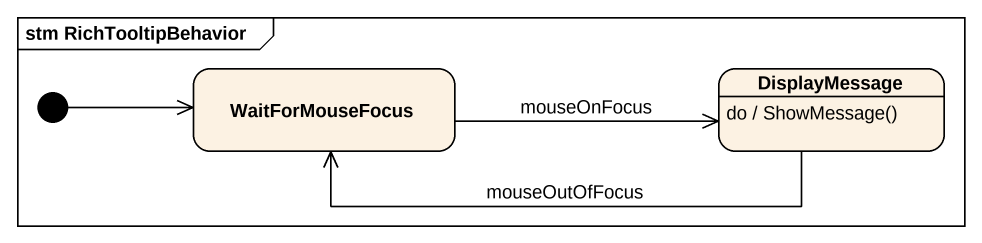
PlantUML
@startuml
mainframe stm RichTooltipBehavior
hide empty description
state WaitForMouseFocus
state DisplayMessage
DisplayMessage : do / ShowMessage()
[*] -right-> WaitForMouseFocus
WaitForMouseFocus -right-> DisplayMessage : mouseOnFocus
DisplayMessage -left-> WaitForMouseFocus : mouseOutOfFocus
@enduml
